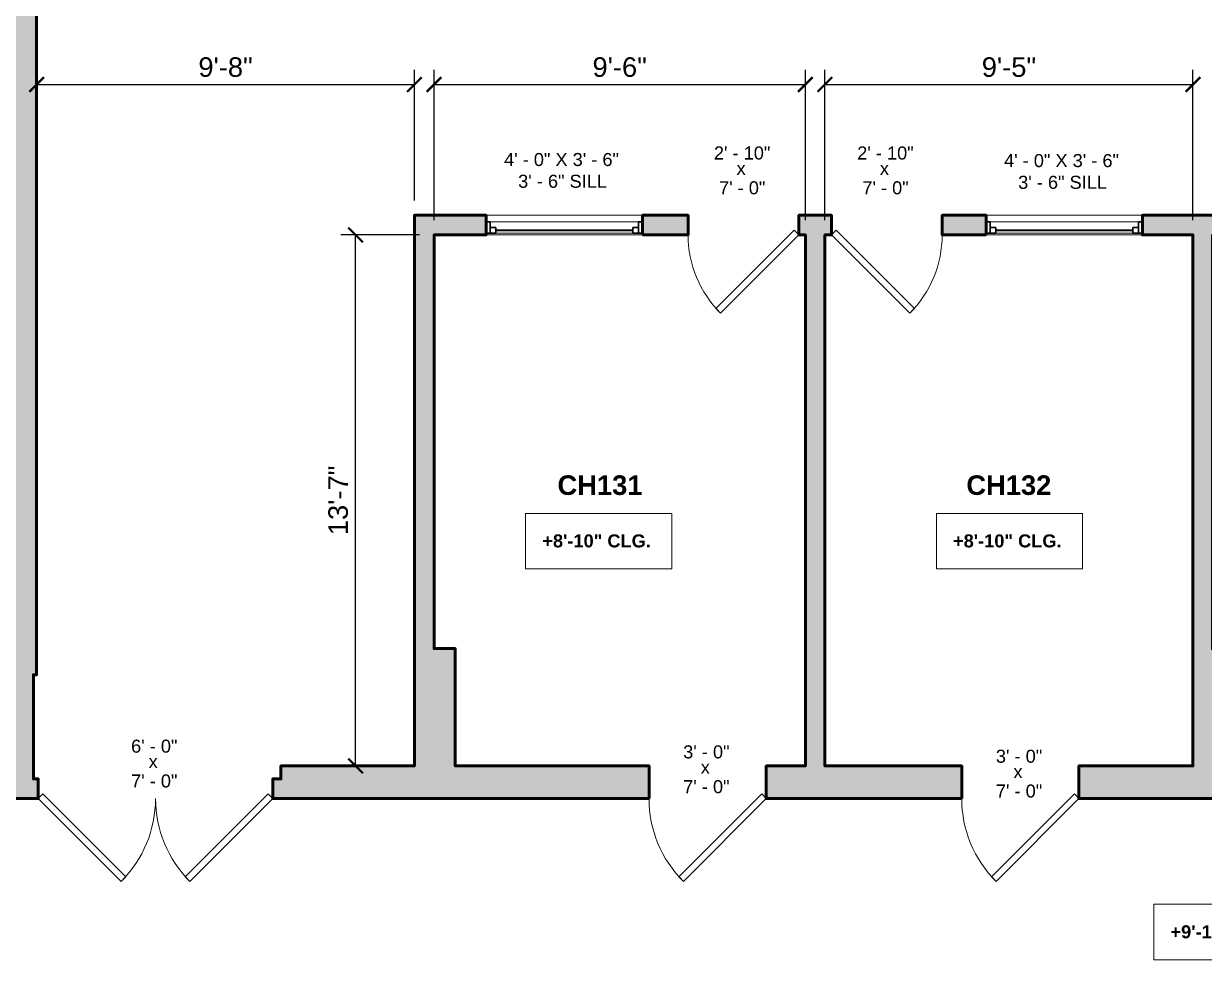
# Model space of a CAD drawing. Header units: inches. Extents: x -2078 to 106214, y -964 to 6385.
# Drawn here: x 22193.9 to 22556.4, y 3920.8 to 4208.6 of the extents above; entities that cross this region are included whole.
import ezdxf

# ---------------------------------------------------------------- set-up
doc = ezdxf.new("R2010")
doc.units = ezdxf.units.IN
doc.header["$MEASUREMENT"] = 0
for name, color, linetype, lineweight in [('A-ANNO', 2, 'Continuous', 5), ('A-ANNO-DIMS', 1, 'Continuous', 9), ('A-DOOR', 1, 'Continuous', 18), ('A-GLAZ', 2, 'Continuous', 30), ('A-WALL', 3, 'Continuous', 40), ('A-WINDOWS', 2, 'Continuous', 18)]:
    doc.layers.add(name, color=color, linetype=linetype, lineweight=lineweight)
doc.layers.add('A-HATCH', color=9, linetype='Continuous')
doc.styles.add('Arial_1', font='arial.ttf', dxfattribs={"height": 0.0625})
doc.styles.add('Arial_2', font='arial.ttf', dxfattribs={"height": 3})
doc.styles.add('Arial_B', font='arialbd.ttf', dxfattribs={"height": 4.5})
doc.styles.add('Arial_B_1', font='arialbd.ttf', dxfattribs={"height": 3})
doc.styles.add('JC', font='arial.ttf', dxfattribs={"height": 0.125})
doc.dimstyles.new('JC-DIMS', dxfattribs={"dimtxt": 0.125, "dimasz": 0.09375, "dimexe": 0.09375, "dimexo": 0.09375, "dimgap": 0.046875, "dimtad": 1, "dimdec": 1, "dimzin": 0, "dimdsep": 46, "dimlunit": 4, "dimtxsty": 'JC', "dimblk": 'ARCHTICK', "dimcen": 0.09, "dimclrd": 1, "dimclre": 1, "dimclrt": 256, "dimadec": 0, "dimazin": 0, "dimtfac": 1, "dimtdec": 1, "dimtofl": 0, "dimtmove": 1, "dimatfit": 3, "dimfxl": 1, "dimtolj": 1, "dimtzin": 0, "dimarcsym": 0})

# ---------------------------------------------------------------- blocks, each defined once
blk = doc.blocks.new('JC_DOUBLE DOOR - DOUBLE DOOR-1558491-2nd Floor Plan')
at = {"layer": 'A-DOOR', "lineweight": 30}
for p, q in [((-36, 3), (-10.54, 28.46)), ((-9.13, 27.04), (-34.59, 1.59)), ((-10.54, 28.46), (-9.13, 27.04)), ((10.54, 28.46), (9.13, 27.04)), ((9.13, 27.04), (34.59, 1.59)), ((36, 3), (10.54, 28.46)), ((-34.59, 1.59), (-36, 3)), ((34.59, 1.59), (36, 3))]:
    blk.add_line(p, q, dxfattribs=at)
at = {"layer": 'A-DOOR', "lineweight": 9}
for centre, start, end in [((-36, 3), 0, 45), ((36, 3), 135, 180)]:
    blk.add_arc(centre, 36, start, end, dxfattribs=at)
blk = doc.blocks.new('JC_DOOR_SINGLE PANEL - SINGLE DOOR-1525213-2nd Floor Plan')
at = {"layer": 'A-DOOR', "lineweight": 30}
for p, q in [((-8.46, -25.63), (15.59, -1.59)), ((17, -3), (-7.04, -27.04)), ((15.59, -1.59), (17, -3)), ((-7.04, -27.04), (-8.46, -25.63))]:
    blk.add_line(p, q, dxfattribs=at)
at = {"layer": 'A-DOOR', "lineweight": 9}
blk.add_arc((17, -3), 34, 180, 225, dxfattribs=at)
blk = doc.blocks.new('JC_WINDOW HUNG - HUNG WINDOW-1559224-2nd Floor Plan')
at = {"layer": 'A-GLAZ'}
for p, q in [((-24, 3), (-24, -3)), ((-24, 2.5), (-21, 2.5)), ((-22.75, 2.5), (-22.75, -1)), ((-22.75, 0.75), (-21, 0.75)), ((-21, 2.5), (-21, 0.75)), ((21, 2.5), (24, 2.5)), ((21, 2.5), (21, 0.75)), ((22.75, 0.75), (21, 0.75)), ((22.75, 2.5), (22.75, -1)), ((24, -3), (24, 3)), ((-24, -1), (-22.75, -1)), ((22.75, -1), (24, -1))]:
    blk.add_line(p, q, dxfattribs=at)
at = {"layer": 'A-GLAZ', "lineweight": 9}
for p, q in [((-21, 2.5), (21, 2.5)), ((-22.75, -1), (22.75, -1))]:
    blk.add_line(p, q, dxfattribs=at)
at = {"layer": 'A-GLAZ', "lineweight": 40}
blk.add_line((-21, 1.625), (21, 1.625), dxfattribs=at)
at = {"layer": 'A-WINDOWS'}
for p, q in [((24, 3), (-24, 3)), ((-24, -3), (24, -3))]:
    blk.add_line(p, q, dxfattribs=at)
blk = doc.blocks.new('JC_DOOR_SINGLE PANEL - SINGLE DOOR-1525214-2nd Floor Plan')
at = {"layer": 'A-DOOR', "lineweight": 30}
for p, q in [((-7.04, 27.04), (-8.46, 25.63)), ((-8.46, 25.63), (15.59, 1.59)), ((17, 3), (-7.04, 27.04)), ((15.59, 1.59), (17, 3))]:
    blk.add_line(p, q, dxfattribs=at)
at = {"layer": 'A-DOOR', "lineweight": 9}
blk.add_arc((17, 3), 34, 135, 180, dxfattribs=at)
blk = doc.blocks.new('JC_DOOR_SINGLE PANEL - SINGLE DOOR-1525205-2nd Floor Plan')
at = {"layer": 'A-DOOR', "lineweight": 30}
for p, q in [((-8.87, -29.04), (16.59, -3.59)), ((16.59, -3.59), (18, -5)), ((18, -5), (-7.46, -30.46)), ((-7.46, -30.46), (-8.87, -29.04))]:
    blk.add_line(p, q, dxfattribs=at)
at = {"layer": 'A-DOOR', "lineweight": 9}
blk.add_arc((18, -5), 36, 180, 225, dxfattribs=at)
blk = doc.blocks.new('_ArchTick')
at = {"color": 0, "linetype": 'ByBlock', "const_width": 0.15}
blk.add_lwpolyline([(-0.5, -0.5), (0.5, 0.5)], dxfattribs=at)
blk = doc.blocks.new('*D1043')
at = {"layer": 'A-ANNO-DIMS', "color": 1, "lineweight": -2, "transparency": 16777216}
for p, q in [((22315.38, 4143.74), (22291.28, 4143.74)), ((22295.78, 3980.74), (22295.78, 4143.74)), ((22294.63, 3980.74), (22300.28, 3980.74))]:
    blk.add_line(p, q, dxfattribs=at)
at = {"layer": 'Defpoints', "color": 0, "transparency": 16777216}
for p in [(22295.78, 4143.74), (22319.88, 4143.74), (22290.13, 3980.74)]:
    blk.add_point(p, dxfattribs=at)
at = {"layer": 'A-ANNO-DIMS', "color": 1, "lineweight": -2, "transparency": 16777216, "xscale": 4.5, "yscale": 4.5, "zscale": 4.5}
for p, rotation in [((22295.78, 4143.74), 90), ((22295.78, 3980.74), 270)]:
    blk.add_blockref('_ArchTick', p, dxfattribs=dict(at, rotation=rotation))
at = {"layer": 'A-ANNO-DIMS', "transparency": 16777216, "insert": (22290.47, 4062.24), "char_height": 6, "width": 0.4874, "attachment_point": 5, "rotation": 90, "style": 'JC'}
blk.add_mtext('\\A1;13\'-7"', dxfattribs=at)
blk = doc.blocks.new('*D1045')
at = {"layer": 'A-ANNO-DIMS', "color": 1, "lineweight": -2, "transparency": 16777216}
for p, q in [((22319.88, 4148.24), (22319.88, 4194.38)), ((22433.88, 4148.24), (22433.88, 4194.38)), ((22319.88, 4189.88), (22433.88, 4189.88))]:
    blk.add_line(p, q, dxfattribs=at)
at = {"layer": 'Defpoints', "color": 0, "transparency": 16777216}
for p in [(22433.88, 4189.88), (22319.88, 4143.74), (22433.88, 4143.74)]:
    blk.add_point(p, dxfattribs=at)
at = {"layer": 'A-ANNO-DIMS', "color": 1, "lineweight": -2, "transparency": 16777216, "xscale": 4.5, "yscale": 4.5, "zscale": 4.5, "rotation": 180}
blk.add_blockref('_ArchTick', (22319.88, 4189.88), dxfattribs=at)
at = {"layer": 'A-ANNO-DIMS', "color": 1, "lineweight": -2, "transparency": 16777216, "xscale": 4.5, "yscale": 4.5, "zscale": 4.5}
blk.add_blockref('_ArchTick', (22433.88, 4189.88), dxfattribs=at)
at = {"layer": 'A-ANNO-DIMS', "transparency": 16777216, "insert": (22376.88, 4195.19), "char_height": 6, "width": 0.4008, "attachment_point": 5, "style": 'JC'}
blk.add_mtext('\\A1;9\'-6"', dxfattribs=at)
blk = doc.blocks.new('*D1047')
at = {"layer": 'A-ANNO-DIMS', "color": 1, "lineweight": -2, "transparency": 16777216}
for p, q in [((22439.88, 4148.24), (22439.88, 4194.38)), ((22552.88, 4148.24), (22552.88, 4194.38)), ((22439.88, 4189.88), (22552.88, 4189.88))]:
    blk.add_line(p, q, dxfattribs=at)
at = {"layer": 'Defpoints', "color": 0, "transparency": 16777216}
for p in [(22552.88, 4189.88), (22439.88, 4143.74), (22552.88, 4143.74)]:
    blk.add_point(p, dxfattribs=at)
at = {"layer": 'A-ANNO-DIMS', "color": 1, "lineweight": -2, "transparency": 16777216, "xscale": 4.5, "yscale": 4.5, "zscale": 4.5, "rotation": 180}
blk.add_blockref('_ArchTick', (22439.88, 4189.88), dxfattribs=at)
at = {"layer": 'A-ANNO-DIMS', "color": 1, "lineweight": -2, "transparency": 16777216, "xscale": 4.5, "yscale": 4.5, "zscale": 4.5}
blk.add_blockref('_ArchTick', (22552.88, 4189.88), dxfattribs=at)
at = {"layer": 'A-ANNO-DIMS', "transparency": 16777216, "insert": (22496.38, 4195.19), "char_height": 6, "width": 0.4008, "attachment_point": 5, "style": 'JC'}
blk.add_mtext('\\A1;9\'-5"', dxfattribs=at)
blk = doc.blocks.new('*D1065')
at = {"layer": 'A-ANNO-DIMS', "color": 1, "lineweight": -2, "transparency": 16777216}
for p, q in [((22313.88, 4154.24), (22313.88, 4194.38)), ((22197.88, 4191.03), (22197.88, 4185.38)), ((22197.88, 4189.88), (22313.88, 4189.88))]:
    blk.add_line(p, q, dxfattribs=at)
at = {"layer": 'Defpoints', "color": 0, "transparency": 16777216}
for p in [(22197.88, 4195.53), (22313.88, 4189.88), (22313.88, 4149.74)]:
    blk.add_point(p, dxfattribs=at)
at = {"layer": 'A-ANNO-DIMS', "color": 1, "lineweight": -2, "transparency": 16777216, "xscale": 4.5, "yscale": 4.5, "zscale": 4.5, "rotation": 180}
blk.add_blockref('_ArchTick', (22197.88, 4189.88), dxfattribs=at)
at = {"layer": 'A-ANNO-DIMS', "color": 1, "lineweight": -2, "transparency": 16777216, "xscale": 4.5, "yscale": 4.5, "zscale": 4.5}
blk.add_blockref('_ArchTick', (22313.88, 4189.88), dxfattribs=at)
at = {"layer": 'A-ANNO-DIMS', "transparency": 16777216, "insert": (22255.88, 4195.19), "char_height": 6, "width": 0.4008, "attachment_point": 5, "style": 'JC'}
blk.add_mtext('\\A1;9\'-8"', dxfattribs=at)
blk = doc.blocks.new('JC- existing door Tag_quad - JC- existing door Tag_quad-839775-2nd Floor Plan')
at = {"layer": 'A-ANNO', "insert": (-0.0234, 0.0378), "char_height": 0.0625, "width": 0.0505, "attachment_point": 1, "style": 'Arial_1', "bg_fill": 3, "box_fill_scale": 1.25, "bg_fill_color": 256, "bg_fill_true_color": 13158600, "bg_fill_transparency": 0}
blk.add_mtext('x', dxfattribs=at)

msp = doc.modelspace()

# ---------------------------------------------------------------- hatches: boundary and pattern name
at = {"layer": 'A-HATCH'}
h = msp.add_hatch(color=256, dxfattribs=at)
h.dxf.hatch_style = 1
h.paths.add_polyline_path([(22085.881, 4616.348), (22072.881, 4616.348), (22072.881, 4545.348), (22085.881, 4545.348)])
h.paths.add_polyline_path([(22325.881, 4616.348), (22312.881, 4616.348), (22312.881, 4525.348), (22315.038, 4525.348), (22315.038, 4406.741), (22273.96, 4406.741), (22273.96, 4401.741), (22322.038, 4401.741), (22322.038, 4406.741), (22320.038, 4406.741), (22320.038, 4525.348), (22325.881, 4525.348)])
h.paths.add_polyline_path([(22565.881, 4616.348), (22552.881, 4616.348), (22552.881, 4525.693), (22560.881, 4525.693), (22560.881, 4406.741), (22547.46, 4406.741), (22547.46, 4401.741), (22570.881, 4401.741), (22570.881, 4406.741), (22565.881, 4406.741)])
h.paths.add_polyline_path([(22441.881, 4567.741), (22436.881, 4567.741), (22436.881, 4406.741), (22416.46, 4406.741), (22416.46, 4401.741), (22448.038, 4401.741), (22448.038, 4406.741), (22441.881, 4406.741)])
h.paths.add_polyline_path([(22686.881, 4567.741), (22681.881, 4567.741), (22681.881, 4406.741), (22667.881, 4406.741), (22667.881, 4401.741), (22686.881, 4401.741)])
h.paths.add_polyline_path([(22619.881, 4406.741), (22606.881, 4406.741), (22606.881, 4401.741), (22619.881, 4401.741)])
h.paths.add_polyline_path([(22804.881, 4616.193), (22792.881, 4616.193), (22792.881, 4526.741), (22804.881, 4526.741)])
h.paths.add_polyline_path([(23044.881, 4616.193), (23032.881, 4616.193), (23032.881, 4525.693), (23044.881, 4525.693)])
h.paths.add_polyline_path([(23285.875, 4616.193), (23272.875, 4616.193), (23272.875, 4524.741), (23278.875, 4524.741), (23278.875, 4525.693), (23284.875, 4525.693), (23284.875, 4532.241), (23285.875, 4532.241), (23285.875, 4563.741), (23409.875, 4563.741), (23409.875, 4533.741), (23375.591, 4533.741), (23375.591, 4524.717), (23381.591, 4524.717), (23381.591, 4525.741), (23421.875, 4525.741), (23421.875, 4616.193), (23409.875, 4616.193), (23409.875, 4573.741), (23285.875, 4573.741)])
h.paths.add_polyline_path([(23419.875, 4441.741), (23422.162, 4441.741), (23422.162, 4451.741), (23381.591, 4451.741), (23381.591, 4452.717), (23375.591, 4452.717), (23375.591, 4451.741), (23375.162, 4451.741), (23375.162, 4449.741), (23278.875, 4449.741), (23278.875, 4452.741), (23272.875, 4452.741), (23272.875, 4449.741), (23270.76, 4449.741), (23270.76, 4429.741), (23274.76, 4429.741), (23274.76, 4424.82), (23279.76, 4424.82), (23279.76, 4441.741), (23409.875, 4441.741), (23409.875, 4338.285), (23337.125, 4338.285), (23337.125, 4336.741), (23279.76, 4336.741), (23279.76, 4341.241), (23274.76, 4341.241), (23274.76, 4324.741), (23279.76, 4324.741), (23279.76, 4330.741), (23337.125, 4330.741), (23337.125, 4329.285), (23409.875, 4329.285), (23409.875, 4223.741), (23279.76, 4223.741), (23279.76, 4235.241), (23274.76, 4235.241), (23274.76, 4214.741), (23279.76, 4214.741), (23279.76, 4217.741), (23410.875, 4217.741), (23410.875, 4099.741), (23279.76, 4099.741), (23279.76, 4127.241), (23274.76, 4127.241), (23274.76, 4113.741), (23269.76, 4113.741), (23269.76, 4097.741), (23244.875, 4097.741), (23244.875, 4092.741), (23410.875, 4092.741), (23410.875, 3999.741), (23285.875, 3999.741), (23285.875, 4016.741), (23273.875, 4016.741), (23273.875, 3980.741), (23201.875, 3980.741), (23201.875, 3970.741), (23222.875, 3970.741), (23222.875, 3950.741), (23228.875, 3950.741), (23228.875, 3970.741), (23285.875, 3970.741), (23285.875, 3993.741), (23410.875, 3993.741), (23410.875, 3874.741), (23228.875, 3874.741), (23228.875, 3914.741), (23222.875, 3914.741), (23222.875, 3874.741), (23208.695, 3874.741), (23208.695, 3866.741), (23410.875, 3866.741), (23410.875, 3830.741), (23425.88, 3830.741), (23425.88, 3765.442), (23351.538, 3765.442), (23351.538, 3806.796), (23279.538, 3806.796), (23279.538, 3771.442), (23147.149, 3771.442), (23147.149, 3660.599), (23153.149, 3660.599), (23153.149, 3765.442), (23285.538, 3765.442), (23285.538, 3800.796), (23345.538, 3800.796), (23345.538, 3759.442), (23431.88, 3759.442), (23431.88, 3836.741), (23419.875, 3836.741), (23419.875, 4231.242), (23584.881, 4231.242), (23584.881, 4241.242), (23419.875, 4241.242), (23419.875, 4341.704)])
h.paths.add_polyline_path([(23279.76, 4288.741), (23274.76, 4288.741), (23274.76, 4283.241), (23279.76, 4283.241)], flags=17)
h.paths.add_polyline_path([(23279.76, 4388.82), (23274.76, 4388.82), (23274.76, 4377.241), (23279.76, 4377.241)], flags=17)
h.paths.add_polyline_path([(23196.875, 4097.741), (23187.37, 4097.741), (23182.992, 4092.335), (23187.655, 4088.559), (23191.042, 4092.741), (23196.875, 4092.741)], flags=17)
h.paths.add_polyline_path([(23164.999, 4060.582), (23160.337, 4064.358), (23157.875, 4061.318), (23157.875, 4049.741), (23163.875, 4049.741), (23163.875, 4059.193)], flags=17)
h.paths.add_polyline_path([(23163.875, 4013.741), (23157.875, 4013.741), (23157.875, 3980.741), (23155.875, 3980.741), (23155.875, 3970.741), (23165.875, 3970.741), (23165.875, 3980.741), (23163.875, 3980.741)], flags=17)
h.paths.add_polyline_path([(22152.381, 3976.741), (22150.881, 3976.741), (22150.881, 3980.741), (22085.881, 3980.741), (22085.881, 4017.381), (22072.881, 4017.381), (22072.881, 3980.741), (22067.881, 3980.741), (22067.881, 3970.741), (22152.381, 3970.741)])
h.paths.add_polyline_path([(22197.881, 4334.741), (22189.881, 4334.741), (22189.881, 4008.741), (22190.881, 4008.741), (22190.881, 3976.741), (22188.381, 3976.741), (22188.381, 3970.741), (22198.381, 3970.741), (22198.381, 3976.741), (22196.881, 3976.741), (22196.881, 4008.741), (22197.881, 4008.741)])

# ---------------------------------------------------------------- linework, layer by layer
at = {"layer": 'A-ANNO', "flags": 128}
for points in [[(22348.002, 4058.267), (22392.913, 4058.267), (22392.913, 4041.198), (22348.002, 4041.198)], [(22474.096, 4058.267), (22519.007, 4058.267), (22519.007, 4041.198), (22474.096, 4041.198)], [(22540.857, 3938.28), (22582.593, 3938.28), (22582.593, 3921.212), (22540.857, 3921.212)]]:
    msp.add_lwpolyline(points, close=True, dxfattribs=at)
at = {"layer": 'A-WALL', "lineweight": 60}
for points in [[(22188.381, 3970.741), (22198.381, 3970.741), (22198.381, 3976.741), (22196.881, 3976.741), (22196.881, 4008.741), (22197.881, 4008.741), (22197.881, 4334.741), (22189.881, 4334.741), (22189.881, 4008.741), (22190.881, 4008.741), (22190.881, 3976.741), (22188.381, 3976.741)], [(22385.881, 3970.741), (22385.881, 3980.741), (22326.381, 3980.741), (22326.381, 4016.741), (22319.881, 4016.741), (22319.881, 4143.741), (22335.881, 4143.741), (22335.881, 4149.741), (22313.881, 4149.741), (22313.881, 3980.741), (22272.881, 3980.741), (22272.881, 3976.741), (22270.381, 3976.741), (22270.381, 3970.741)], [(22383.881, 4143.741), (22383.881, 4149.741), (22397.881, 4149.741), (22397.881, 4143.741)], [(22481.881, 3970.741), (22481.881, 3980.741), (22439.881, 3980.741), (22439.881, 4143.741), (22441.881, 4143.741), (22441.881, 4149.741), (22431.881, 4149.741), (22431.881, 4143.741), (22433.881, 4143.741), (22433.881, 3980.741), (22421.881, 3980.741), (22421.881, 3970.741)], [(22489.381, 4143.741), (22489.381, 4149.741), (22475.881, 4149.741), (22475.881, 4143.741)], [(22558.881, 4016.416), (22558.881, 4143.741), (22561.881, 4143.741), (22561.881, 4149.741), (22537.381, 4149.741), (22537.381, 4143.741), (22552.881, 4143.741), (22552.881, 3980.741), (22517.881, 3980.741), (22517.881, 3970.741), (22680.373, 3970.741), (22680.373, 3980.741), (22678.881, 3980.741), (22678.881, 3986.741), (22672.881, 3986.741), (22672.881, 3980.741), (22565.881, 3980.741), (22565.881, 4016.416)]]:
    msp.add_lwpolyline(points, close=True, dxfattribs=at)

# ---------------------------------------------------------------- block references
at = {"layer": 'A-DOOR'}
for name, p in [('JC_DOOR_SINGLE PANEL - SINGLE DOOR-1525213-2nd Floor Plan', (22414.881, 4146.741)), ('JC_DOOR_SINGLE PANEL - SINGLE DOOR-1525205-2nd Floor Plan', (22403.881, 3975.741)), ('JC_DOOR_SINGLE PANEL - SINGLE DOOR-1525205-2nd Floor Plan', (22499.881, 3975.741))]:
    msp.add_blockref(name, p, dxfattribs=at)
at = {"layer": 'A-DOOR', "rotation": 180}
for name, p in [('JC_DOOR_SINGLE PANEL - SINGLE DOOR-1525214-2nd Floor Plan', (22458.881, 4146.741)), ('JC_DOUBLE DOOR - DOUBLE DOOR-1558491-2nd Floor Plan', (22234.381, 3973.741))]:
    msp.add_blockref(name, p, dxfattribs=at)
at = {"layer": 'A-WINDOWS', "rotation": 180}
for p in [(22359.881, 4146.741), (22513.381, 4146.741)]:
    msp.add_blockref('JC_WINDOW HUNG - HUNG WINDOW-1559224-2nd Floor Plan', p, dxfattribs=at)

# ---------------------------------------------------------------- texts
at = {"layer": 'A-ANNO', "attachment_point": 1}
for s, insert, char_height, width, style in [('4\' - 0" X 3\' - 6"', (22341.374, 4168.857), 4, 44.642, 'Arial_2'), ('4\' - 0" X 3\' - 6"', (22494.874, 4168.533), 4, 44.642, 'Arial_2'), ('3\' - 6" SILL', (22345.707, 4162.19), 4, 34.138, 'Arial_2'), ('3\' - 6" SILL', (22499.207, 4161.866), 4, 34.138, 'Arial_2'), ('CH131', (22357.79, 4069.923), 6, 51.712, 'Arial_B'), ('CH132', (22483.303, 4069.923), 6, 51.712, 'Arial_B'), ('+8\'-10" CLG.', (22353.122, 4051.813), 4, 41.814, 'Arial_B_1'), ('+8\'-10" CLG.', (22479.216, 4051.813), 4, 41.814, 'Arial_B_1'), ('+9\'-1" CLG.', (22545.977, 3931.827), 4, 37.976, 'Arial_B_1')]:
    msp.add_mtext(s, dxfattribs=dict(at, insert=insert, char_height=char_height, width=width, style=style))

# ---------------------------------------------------------------- dimensions: what is measured, and where the dimension line sits
at = {"layer": 'A-ANNO-DIMS'}
for base, p1, p2, picture, middle in [((22313.881, 4189.878), (22197.881, 4195.534), (22313.881, 4149.741), '*D1065', (22255.881, 4195.191)), ((22433.881, 4189.878), (22319.881, 4143.741), (22433.881, 4143.741), '*D1045', (22376.881, 4195.191)), ((22552.881, 4189.878), (22439.881, 4143.741), (22552.881, 4143.741), '*D1047', (22496.381, 4195.191))]:
    dim = msp.add_linear_dim(base=base, p1=p1, p2=p2, dimstyle='JC-DIMS', dxfattribs=at)
    dim.commit()
    dim.dimension.update_dxf_attribs({"geometry": picture, "text_midpoint": middle})
dim = msp.add_linear_dim(base=(22295.782, 4143.741), p1=(22290.126, 3980.741), p2=(22319.881, 4143.741), angle=90, dimstyle='JC-DIMS', dxfattribs=at)
dim.commit()
dim.dimension.update_dxf_attribs({"geometry": '*D1043', "text_midpoint": (22290.467, 4062.241)})

# ---------------------------------------------------------------- next in the draw order: block references
at = {"layer": 'A-ANNO', "xscale": 64, "yscale": 64, "zscale": 64}
for p in [(22414.258, 4163.722), (22458.258, 4163.722), (22233.758, 3981.675), (22403.258, 3979.925), (22499.258, 3978.589)]:
    msp.add_blockref('JC- existing door Tag_quad - JC- existing door Tag_quad-839775-2nd Floor Plan', p, dxfattribs=at)

# ---------------------------------------------------------------- next in the draw order: hatches: boundary and pattern name
at = {"layer": 'A-HATCH'}
h = msp.add_hatch(color=256, dxfattribs=at)
h.dxf.hatch_style = 1
h.paths.add_polyline_path([(22385.881, 3980.741), (22326.381, 3980.741), (22326.381, 4016.741), (22319.881, 4016.741), (22319.881, 4143.741), (22335.881, 4143.741), (22335.881, 4149.741), (22313.881, 4149.741), (22313.881, 3980.741), (22272.881, 3980.741), (22272.881, 3976.741), (22270.381, 3976.741), (22270.381, 3970.741), (22385.881, 3970.741)])
h.paths.add_polyline_path([(22481.881, 3980.741), (22439.881, 3980.741), (22439.881, 4143.741), (22441.881, 4143.741), (22441.881, 4149.741), (22431.881, 4149.741), (22431.881, 4143.741), (22433.881, 4143.741), (22433.881, 3980.741), (22421.881, 3980.741), (22421.881, 3970.741), (22481.881, 3970.741)])
h.paths.add_polyline_path([(22397.881, 4149.741), (22383.881, 4149.741), (22383.881, 4143.741), (22397.881, 4143.741)])
h.paths.add_polyline_path([(22489.381, 4149.741), (22475.881, 4149.741), (22475.881, 4143.741), (22489.381, 4143.741)])
h.paths.add_polyline_path([(22561.881, 4149.741), (22537.381, 4149.741), (22537.381, 4143.741), (22552.881, 4143.741), (22552.881, 3980.741), (22517.881, 3980.741), (22517.881, 3970.741), (22680.373, 3970.741), (22680.373, 3980.741), (22678.881, 3980.741), (22678.881, 3986.741), (22672.881, 3986.741), (22672.881, 3980.741), (22565.881, 3980.741), (22565.881, 4016.416), (22558.881, 4016.416), (22558.881, 4143.741), (22561.881, 4143.741)])
h.paths.add_polyline_path([(22609.381, 4149.741), (22595.881, 4149.741), (22595.881, 4143.741), (22609.381, 4143.741)], flags=17)
h.paths.add_polyline_path([(22678.881, 4149.741), (22657.381, 4149.741), (22657.381, 4143.741), (22672.881, 4143.741), (22672.881, 4022.741), (22678.881, 4022.741)], flags=17)
h.paths.add_polyline_path([(23083.875, 3980.741), (23045.865, 3980.741), (23045.865, 4149.656), (23035.865, 4149.656), (23035.865, 4143.656), (23039.865, 4143.656), (23039.865, 4016.745), (23032.865, 4016.745), (23032.865, 3980.741), (22938.865, 3980.741), (22938.865, 4143.656), (22944.115, 4143.656), (22944.115, 4149.656), (22927.865, 4149.656), (22927.865, 4143.656), (22932.865, 4143.656), (22932.865, 3980.741), (22831.865, 3980.741), (22831.865, 4143.656), (22838.365, 4143.656), (22838.365, 4149.656), (22825.865, 4149.656), (22825.865, 3980.741), (22804.881, 3980.741), (22804.881, 4046.741), (22792.881, 4046.741), (22792.881, 3980.741), (22752.373, 3980.741), (22752.373, 3970.741), (23083.875, 3970.741)])
h.paths.add_polyline_path([(22891.865, 4149.656), (22886.365, 4149.656), (22886.365, 4143.656), (22891.865, 4143.656)], flags=17)
h.paths.add_polyline_path([(22999.865, 4149.656), (22992.115, 4149.656), (22992.115, 4143.656), (22999.865, 4143.656)], flags=17)
h.paths.add_polyline_path([(22620.883, 3894.848), (22607.883, 3894.848), (22607.883, 3889.848), (22620.883, 3889.848)])
h.paths.add_polyline_path([(22326.881, 3709.611), (22313.881, 3709.611), (22313.881, 3680.481), (22326.881, 3680.481)])

# ---------------------------------------------------------------- next in the draw order: texts
at = {"layer": 'A-ANNO', "char_height": 4, "attachment_point": 1, "style": 'Arial_2'}
for s, insert, width in [('2\' - 10"', (22405.798, 4170.859), 21.816), ('2\' - 10"', (22449.798, 4170.859), 21.816), ('7\' - 0"', (22407.373, 4160.178), 17.978), ('7\' - 0"', (22451.373, 4160.178), 17.978), ('6\' - 0"', (22226.873, 3988.812), 17.978), ('3\' - 0"', (22396.373, 3987.062), 17.978), ('3\' - 0"', (22492.373, 3985.726), 17.978), ('7\' - 0"', (22226.873, 3978.131), 17.978), ('7\' - 0"', (22396.373, 3976.38), 17.978), ('7\' - 0"', (22492.373, 3975.045), 17.978)]:
    msp.add_mtext(s, dxfattribs=dict(at, insert=insert, width=width))

doc.saveas('drawing.dxf')
